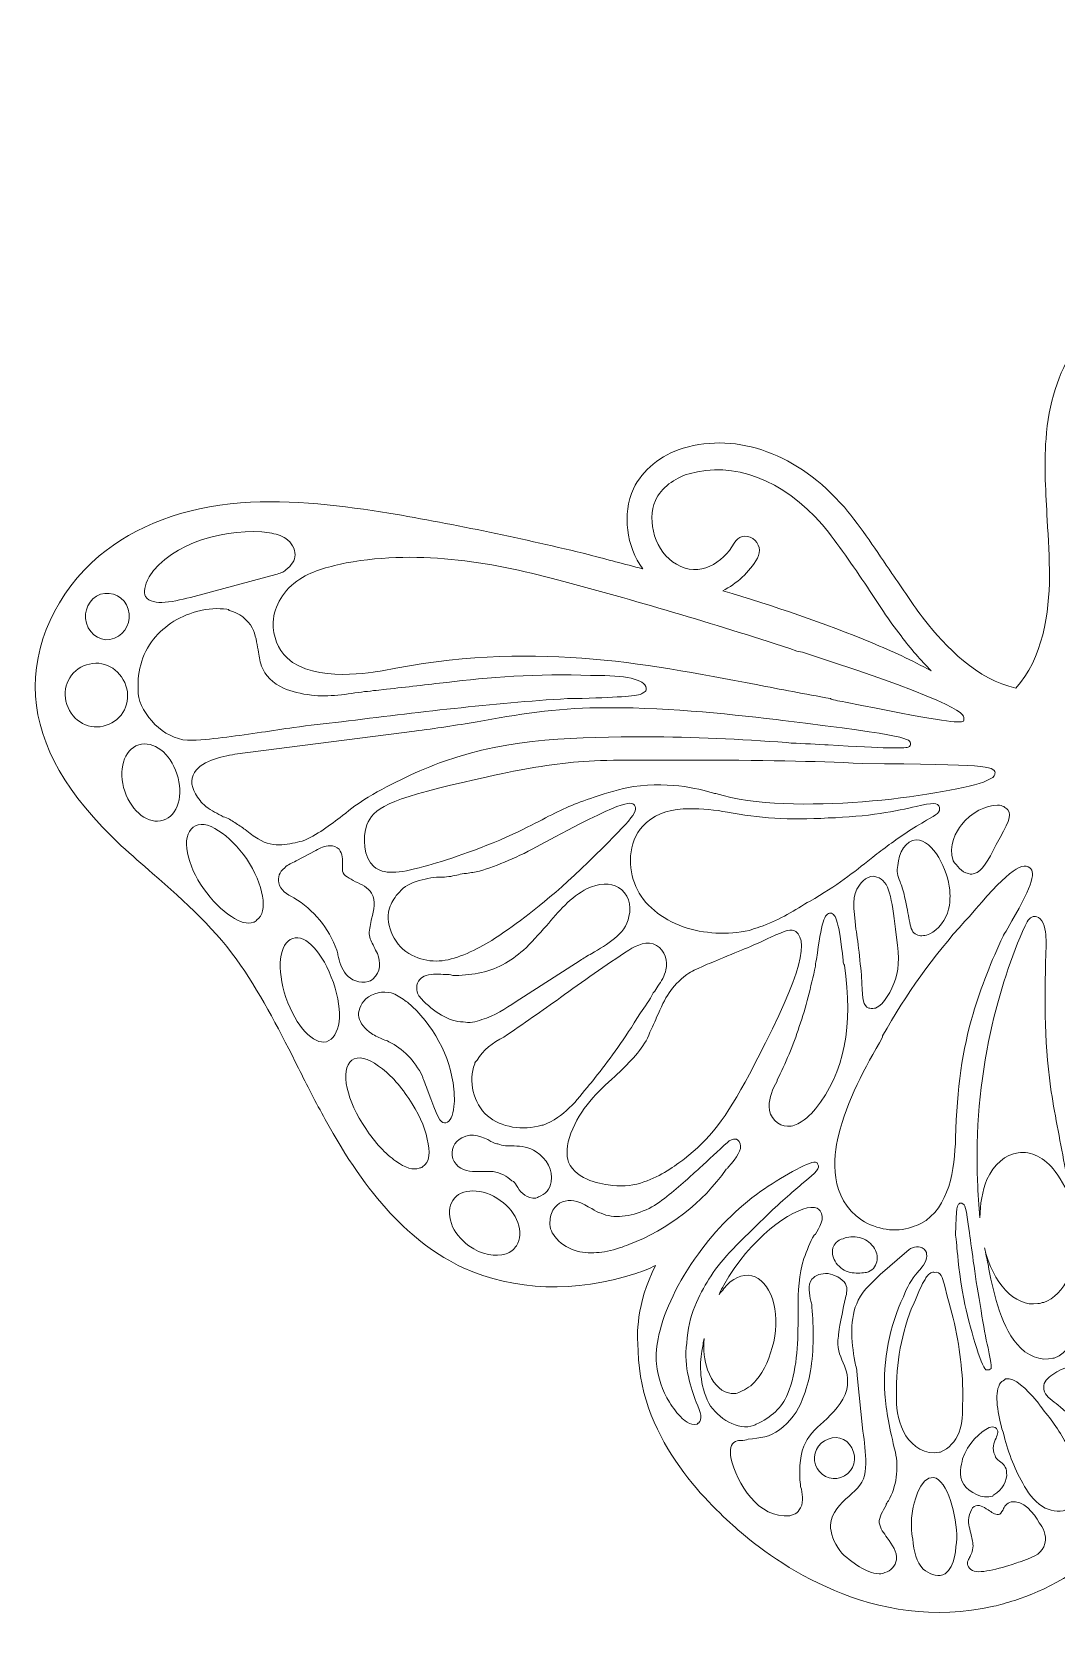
# Model space of a CAD drawing. Extents: x 26 to 586, y 226 to 583.
# Drawn here: x 25.5 to 114, y 444.2 to 582.4 of the extents above; entities that cross this region are included whole.
import ezdxf

# ---------------------------------------------------------------- set-up
doc = ezdxf.new("R2010")
doc.units = 0
doc.header["$MEASUREMENT"] = 0
doc.layers.add('Layer 1', color=7, linetype='Continuous')

msp = doc.modelspace()

# ---------------------------------------------------------------- linework, layer by layer
at = {"layer": 'Layer 1', "lineweight": 0}
for points, knots in [([(178.93, 575.84), (176.53, 579.54), (172.13, 582.04), (167.33, 582.24), (163.23, 582.44), (158.93, 581.24), (154.83, 578.64), (151.03, 576.24), (147.73, 573.14), (145.03, 570.34), (140.93, 566.14), (136.93, 561.74), (133.23, 557.14), (132.23, 555.94), (131.23, 554.64), (130.23, 553.44), (130.23, 555.84), (128.83, 558.34), (126.73, 559.54), (125.13, 560.44), (123.03, 560.44), (121.13, 559.74), (116.53, 558.04), (113.43, 553.44), (113.03, 547.34), (112.83, 544.94), (113.03, 542.64), (113.13, 540.34), (113.23, 538.74), (113.33, 537.04), (113.33, 535.44), (113.33, 532.44), (112.73, 528.34), (110.43, 525.84), (107.13, 526.54), (104.33, 529.44), (102.53, 531.74), (101.53, 533.04), (100.63, 534.44), (99.73, 535.74), (98.43, 537.64), (97.13, 539.64), (95.63, 541.44), (91.63, 546.04), (86.43, 547.94), (81.73, 546.54), (79.73, 545.94), (78.23, 544.64), (77.43, 543.04), (76.43, 540.84), (76.83, 538.04), (78.23, 536.14), (76.63, 536.54), (75.13, 536.94), (73.63, 537.34), (67.93, 538.74), (62.13, 539.94), (56.33, 540.94), (52.53, 541.54), (48.03, 542.14), (43.53, 541.84), (38.63, 541.44), (34.43, 539.84), (31.33, 537.24), (27.63, 534.14), (25.53, 529.54), (25.83, 525.14), (26.13, 520.84), (28.53, 516.64), (33.23, 512.24), (34.13, 511.44), (35.03, 510.64), (35.93, 509.84), (38.73, 507.44), (41.53, 504.84), (43.53, 501.94), (45.43, 499.14), (47.03, 496.04), (48.53, 493.04), (49.23, 491.64), (50.03, 490.04), (50.83, 488.64), (54.43, 482.04), (58.23, 477.94), (62.73, 475.84), (67.13, 473.84), (72.43, 473.64), (77.63, 475.34), (78.23, 475.54), (78.83, 475.74), (79.33, 476.04), (77.63, 472.64), (77.73, 470.04), (77.83, 468.84), (77.83, 468.84), (77.83, 468.64), (77.83, 468.64), (78.03, 460.64), (84.33, 455.14), (86.43, 453.24), (89.63, 450.44), (98.13, 444.24), (108.53, 446.64), (109.03, 446.74), (109.63, 446.94), (110.33, 447.14), (112.83, 447.94), (116.13, 449.54), (119.13, 452.64), (121.73, 455.44), (124.93, 460.34), (125.23, 468.14), (125.43, 473.64), (123.73, 478.04), (121.33, 484.14), (120.53, 486.14), (119.73, 487.84), (119.03, 489.34), (117.23, 493.24), (116.13, 495.84), (116.63, 499.24), (116.73, 499.84), (116.83, 500.54), (117.03, 501.14), (117.83, 500.24), (118.53, 499.84), (119.13, 500.04), (119.73, 500.24), (120.03, 501.04), (120.13, 502.34), (120.63, 501.94), (121.13, 501.54), (121.63, 501.04), (124.13, 498.54), (124.73, 495.74), (125.53, 491.64), (125.83, 490.04), (126.23, 488.14), (126.83, 486.04), (128.53, 479.74), (129.73, 475.24), (133.23, 470.84), (138.13, 464.74), (143.63, 462.64), (147.33, 462.04), (151.53, 461.34), (155.23, 462.04), (157.73, 462.84), (158.43, 463.04), (159.03, 463.34), (159.53, 463.54), (169.33, 467.74), (172.43, 477.84), (173.33, 481.94), (173.93, 484.64), (175.73, 492.84), (171.13, 499.44), (171.13, 499.44), (171.03, 499.64), (171.03, 499.64), (170.43, 500.54), (168.93, 502.74), (165.53, 504.44), (166.13, 504.54), (166.73, 504.74), (167.33, 504.94), (172.53, 506.64), (176.63, 509.94), (179.03, 514.14), (181.43, 518.54), (182.03, 524.04), (181.03, 531.44), (180.83, 533.04), (180.53, 534.74), (180.23, 536.34), (179.63, 539.64), (179.03, 543.04), (178.93, 546.44), (178.83, 549.94), (179.63, 553.74), (180.43, 557.34), (180.63, 558.54), (180.93, 559.74), (181.13, 560.84), (181.83, 567.44), (181.23, 572.24), (178.93, 575.84)], [0, 0, 0, 0, 1, 1, 1, 2, 2, 2, 3, 3, 3, 4, 4, 4, 5, 5, 5, 6, 6, 6, 7, 7, 7, 8, 8, 8, 9, 9, 9, 10, 10, 10, 11, 11, 11, 12, 12, 12, 13, 13, 13, 14, 14, 14, 15, 15, 15, 16, 16, 16, 17, 17, 17, 18, 18, 18, 19, 19, 19, 20, 20, 20, 21, 21, 21, 22, 22, 22, 23, 23, 23, 24, 24, 24, 25, 25, 25, 26, 26, 26, 27, 27, 27, 28, 28, 28, 29, 29, 29, 30, 30, 30, 31, 31, 31, 32, 32, 32, 33, 33, 33, 34, 34, 34, 35, 35, 35, 36, 36, 36, 37, 37, 37, 38, 38, 38, 39, 39, 39, 40, 40, 40, 41, 41, 41, 42, 42, 42, 43, 43, 43, 44, 44, 44, 45, 45, 45, 46, 46, 46, 47, 47, 47, 48, 48, 48, 49, 49, 49, 50, 50, 50, 51, 51, 51, 52, 52, 52, 53, 53, 53, 54, 54, 54, 55, 55, 55, 56, 56, 56, 57, 57, 57, 58, 58, 58, 59, 59, 59, 60, 60, 60, 61, 61, 61, 62, 62, 62, 62]), ([(79.33, 542.04), (79.83, 543.14), (80.93, 543.94), (82.23, 544.34), (86.03, 545.44), (90.33, 543.84), (93.73, 539.94), (95.13, 538.24), (96.33, 536.44), (97.63, 534.54), (98.53, 533.14), (99.43, 531.74), (100.53, 530.34), (101.33, 529.24), (102.23, 528.24), (103.13, 527.34), (101.43, 528.24), (99.73, 529.04), (98.03, 529.74), (93.93, 531.44), (89.53, 532.94), (85.13, 534.24), (86.33, 534.84), (87.43, 535.84), (88.13, 537.04), (88.43, 537.64), (88.33, 538.34), (87.73, 538.74), (87.13, 539.14), (86.43, 538.94), (86.13, 538.34), (85.13, 536.64), (83.13, 535.34), (81.13, 536.54), (79.33, 537.54), (78.53, 540.24), (79.33, 542.04)], [0, 0, 0, 0, 1, 1, 1, 2, 2, 2, 3, 3, 3, 4, 4, 4, 5, 5, 5, 6, 6, 6, 7, 7, 7, 8, 8, 8, 9, 9, 9, 10, 10, 10, 11, 11, 11, 12, 12, 12, 12]), ([(35.63, 535.44), (37.53, 538.44), (42.53, 539.74), (46.03, 539.24), (46.53, 539.14), (47.03, 539.04), (47.43, 538.74), (47.93, 538.44), (48.23, 537.84), (48.23, 537.34), (48.23, 536.84), (47.93, 536.44), (47.43, 536.04), (47.43, 536.04), (47.43, 536.04), (47.43, 536.04), (47.23, 535.84), (46.93, 535.74), (46.53, 535.64), (46.43, 535.64), (46.33, 535.54), (46.13, 535.54), (46.13, 535.54), (39.53, 533.74), (39.53, 533.74), (37.83, 533.34), (35.93, 532.84), (35.33, 533.74), (35.13, 534.14), (35.23, 534.64), (35.63, 535.44)], [0, 0, 0, 0, 1, 1, 1, 2, 2, 2, 3, 3, 3, 4, 4, 4, 5, 5, 5, 6, 6, 6, 7, 7, 7, 8, 8, 8, 9, 9, 9, 10, 10, 10, 10]), ([(52.63, 536.64), (59.23, 537.84), (65.53, 536.64), (71.43, 535.04), (78.13, 533.24), (84.93, 531.24), (91.53, 529.04), (91.53, 529.04), (92.03, 528.94), (92.03, 528.94), (106.23, 524.34), (106.03, 523.54), (105.93, 523.14), (105.93, 523.14), (105.93, 523.14), (105.93, 523.14), (105.93, 523.04), (105.93, 522.94), (105.73, 522.94), (105.33, 522.84), (103.53, 523.04), (95.73, 524.64), (95.03, 524.74), (94.53, 524.84), (94.43, 524.94), (92.23, 525.34), (90.13, 525.74), (88.03, 526.14), (78.03, 528.04), (68.63, 529.94), (55.73, 527.34), (55.13, 527.24), (49.93, 526.24), (47.53, 528.44), (46.73, 529.24), (46.33, 530.24), (46.33, 531.54), (46.43, 532.94), (47.23, 534.34), (48.63, 535.24), (49.83, 536.04), (51.33, 536.34), (52.63, 536.64)], [0, 0, 0, 0, 1, 1, 1, 2, 2, 2, 3, 3, 3, 4, 4, 4, 5, 5, 5, 6, 6, 6, 7, 7, 7, 8, 8, 8, 9, 9, 9, 10, 10, 10, 11, 11, 11, 12, 12, 12, 13, 13, 13, 14, 14, 14, 14]), ([(31.43, 533.94), (32.43, 534.24), (33.53, 533.74), (33.83, 532.64), (34.13, 531.64), (33.63, 530.54), (32.63, 530.14), (31.63, 529.74), (30.53, 530.34), (30.23, 531.44), (29.93, 532.54), (30.43, 533.54), (31.43, 533.94)], [0, 0, 0, 0, 1, 1, 1, 2, 2, 2, 3, 3, 3, 4, 4, 4, 4]), ([(35.83, 529.84), (36.73, 531.04), (38.13, 532.04), (39.73, 532.44), (40.73, 532.74), (41.63, 532.74), (42.33, 532.64), (42.43, 532.64), (42.53, 532.64), (42.53, 532.54), (42.53, 532.54), (42.53, 532.54), (42.53, 532.54), (43.43, 532.34), (44.13, 531.74), (44.53, 531.04), (44.83, 530.44), (44.93, 529.74), (45.03, 529.14), (45.13, 528.64), (45.13, 528.24), (45.33, 527.74), (45.63, 526.94), (46.33, 526.24), (47.23, 525.84), (47.93, 525.54), (48.73, 525.34), (49.63, 525.24), (51.13, 525.04), (52.73, 525.34), (54.23, 525.54), (54.53, 525.54), (54.93, 525.64), (55.23, 525.64), (55.23, 525.64), (56.13, 525.74), (56.13, 525.74), (57.83, 525.94), (59.63, 526.14), (61.33, 526.34), (64.73, 526.74), (69.23, 527.14), (73.73, 526.94), (73.83, 526.94), (73.93, 526.94), (74.03, 526.94), (76.63, 526.94), (78.43, 526.64), (78.53, 525.84), (78.53, 525.74), (78.53, 525.64), (78.43, 525.54), (78.33, 525.44), (78.23, 525.44), (78.13, 525.34), (77.53, 525.14), (76.03, 525.04), (72.33, 524.94), (72.03, 524.94), (71.73, 524.94), (71.73, 524.94), (65.23, 524.54), (58.63, 523.74), (52.23, 522.94), (50.83, 522.74), (49.43, 522.64), (48.13, 522.44), (47.23, 522.34), (46.23, 522.14), (45.33, 522.04), (43.33, 521.74), (41.33, 521.44), (39.33, 521.34), (37.23, 521.24), (35.23, 523.14), (34.73, 525.04), (34.53, 526.74), (34.83, 528.44), (35.83, 529.84)], [0, 0, 0, 0, 1, 1, 1, 2, 2, 2, 3, 3, 3, 4, 4, 4, 5, 5, 5, 6, 6, 6, 7, 7, 7, 8, 8, 8, 9, 9, 9, 10, 10, 10, 11, 11, 11, 12, 12, 12, 13, 13, 13, 14, 14, 14, 15, 15, 15, 16, 16, 16, 17, 17, 17, 18, 18, 18, 19, 19, 19, 20, 20, 20, 21, 21, 21, 22, 22, 22, 23, 23, 23, 24, 24, 24, 25, 25, 25, 26, 26, 26, 26]), ([(28.53, 524.44), (28.03, 525.84), (28.83, 527.44), (30.23, 527.84), (31.63, 528.34), (33.13, 527.54), (33.63, 526.04), (34.13, 524.64), (33.33, 523.04), (31.93, 522.64), (30.53, 522.14), (29.03, 522.94), (28.53, 524.44)], [0, 0, 0, 0, 1, 1, 1, 2, 2, 2, 3, 3, 3, 4, 4, 4, 4]), ([(45.03, 512.84), (44.63, 513.04), (44.33, 513.34), (43.93, 513.64), (43.63, 513.84), (43.33, 514.04), (43.03, 514.24), (42.73, 514.44), (42.43, 514.64), (42.03, 514.74), (41.53, 515.04), (41.03, 515.24), (40.53, 515.64), (40.33, 515.84), (40.13, 515.94), (40.03, 516.14), (39.43, 516.94), (39.13, 517.64), (39.43, 518.34), (39.93, 519.54), (41.93, 519.94), (43.03, 520.14), (43.03, 520.14), (58.53, 522.14), (58.53, 522.14), (60.33, 522.34), (62.13, 522.64), (63.93, 522.94), (67.33, 523.54), (70.83, 524.14), (74.33, 524.14), (79.83, 524.24), (85.23, 523.64), (89.73, 523.14), (89.73, 523.14), (90.33, 523.04), (90.33, 523.04), (101.33, 521.74), (101.33, 521.44), (101.33, 521.04), (101.33, 520.94), (101.33, 520.84), (101.13, 520.74), (100.73, 520.64), (99.23, 520.64), (94.23, 520.94), (94.23, 520.94), (93.93, 520.94), (93.93, 520.94), (92.83, 521.04), (91.73, 521.04), (90.63, 521.14), (86.63, 521.44), (82.63, 521.64), (78.53, 521.64), (72.83, 521.64), (66.73, 521.54), (61.13, 519.54), (58.83, 518.74), (56.63, 517.64), (54.53, 516.44), (53.73, 515.94), (53.03, 515.44), (52.33, 514.84), (51.23, 514.04), (50.13, 513.14), (48.83, 512.64), (47.83, 512.44), (46.43, 511.94), (45.03, 512.84)], [0, 0, 0, 0, 1, 1, 1, 2, 2, 2, 3, 3, 3, 4, 4, 4, 5, 5, 5, 6, 6, 6, 7, 7, 7, 8, 8, 8, 9, 9, 9, 10, 10, 10, 11, 11, 11, 12, 12, 12, 13, 13, 13, 14, 14, 14, 15, 15, 15, 16, 16, 16, 17, 17, 17, 18, 18, 18, 19, 19, 19, 20, 20, 20, 21, 21, 21, 22, 22, 22, 23, 23, 23, 23]), ([(33.53, 516.94), (32.93, 518.74), (33.43, 520.54), (34.73, 520.94), (36.03, 521.34), (37.43, 520.24), (38.03, 518.44), (38.63, 516.64), (38.13, 514.84), (36.83, 514.44), (35.63, 514.04), (34.13, 515.14), (33.53, 516.94)], [0, 0, 0, 0, 1, 1, 1, 2, 2, 2, 3, 3, 3, 4, 4, 4, 4]), ([(108.63, 518.54), (108.63, 518.44), (108.63, 518.34), (108.43, 518.14), (108.33, 518.04), (108.03, 517.94), (107.63, 517.74), (104.03, 516.54), (91.13, 514.74), (84.53, 516.74), (84.53, 516.74), (84.43, 516.74), (84.43, 516.74), (83.53, 517.04), (80.73, 517.84), (77.43, 517.34), (76.23, 517.14), (75.23, 516.84), (74.03, 516.44), (72.33, 515.84), (71.33, 515.44), (69.83, 514.64), (69.13, 514.24), (68.23, 513.84), (67.03, 513.24), (63.93, 511.84), (61.13, 510.94), (59.33, 510.44), (57.13, 509.84), (55.83, 509.74), (55.03, 510.44), (54.13, 511.24), (54.03, 512.94), (54.43, 514.04), (54.93, 515.44), (56.23, 516.24), (62.83, 517.74), (66.73, 518.64), (68.73, 519.04), (71.33, 519.34), (73.83, 519.64), (75.53, 519.64), (81.53, 519.64), (89.03, 519.64), (92.73, 519.54), (97.23, 519.34), (107.83, 519.24), (108.53, 519.14), (108.63, 518.54)], [0, 0, 0, 0, 1, 1, 1, 2, 2, 2, 3, 3, 3, 4, 4, 4, 5, 5, 5, 6, 6, 6, 7, 7, 7, 8, 8, 8, 9, 9, 9, 10, 10, 10, 11, 11, 11, 12, 12, 12, 13, 13, 13, 14, 14, 14, 15, 15, 15, 16, 16, 16, 16]), ([(56.43, 507.04), (56.63, 507.44), (56.83, 507.84), (57.23, 508.24), (57.63, 508.74), (58.23, 509.04), (58.93, 509.24), (59.63, 509.44), (60.23, 509.54), (60.93, 509.54), (61.43, 509.54), (61.93, 509.64), (62.33, 509.74), (62.53, 509.84), (62.73, 509.84), (63.03, 509.84), (63.43, 509.94), (63.73, 509.94), (64.13, 510.04), (65.73, 510.54), (67.43, 511.24), (69.43, 512.34), (76.43, 516.14), (77.23, 516.14), (77.53, 515.74), (77.93, 515.24), (77.03, 514.24), (73.53, 510.84), (70.23, 507.64), (67.93, 505.94), (66.33, 504.84), (65.23, 504.04), (63.73, 503.14), (62.23, 502.64), (60.83, 502.14), (59.43, 502.14), (58.03, 502.94), (56.63, 503.84), (55.93, 505.64), (56.43, 507.04)], [0, 0, 0, 0, 1, 1, 1, 2, 2, 2, 3, 3, 3, 4, 4, 4, 5, 5, 5, 6, 6, 6, 7, 7, 7, 8, 8, 8, 9, 9, 9, 10, 10, 10, 11, 11, 11, 12, 12, 12, 13, 13, 13, 13]), ([(102.73, 514.44), (102.23, 514.14), (101.53, 513.74), (100.93, 513.34), (99.73, 512.54), (98.83, 511.84), (97.93, 511.14), (96.43, 509.94), (95.03, 508.84), (92.63, 507.44), (92.63, 507.44), (92.43, 507.34), (92.43, 507.34), (91.13, 506.54), (89.83, 505.74), (88.33, 505.24), (88.03, 505.14), (87.73, 505.04), (87.43, 504.94), (85.53, 504.54), (83.53, 504.64), (81.73, 505.24), (79.83, 505.94), (78.33, 507.14), (77.63, 508.74), (76.93, 510.24), (76.93, 512.54), (78.23, 513.94), (79.03, 514.84), (80.33, 515.34), (81.73, 515.44), (81.83, 515.44), (82.03, 515.44), (82.23, 515.44), (82.23, 515.44), (82.23, 515.44), (82.23, 515.44), (83.33, 515.44), (84.53, 515.34), (85.53, 515.14), (88.23, 514.64), (90.83, 514.44), (94.23, 514.64), (97.63, 514.74), (100.23, 515.24), (101.83, 515.64), (103.23, 515.94), (103.73, 516.04), (103.83, 515.54), (103.93, 515.14), (103.63, 514.94), (102.73, 514.44)], [0, 0, 0, 0, 1, 1, 1, 2, 2, 2, 3, 3, 3, 4, 4, 4, 5, 5, 5, 6, 6, 6, 7, 7, 7, 8, 8, 8, 9, 9, 9, 10, 10, 10, 11, 11, 11, 12, 12, 12, 13, 13, 13, 14, 14, 14, 15, 15, 15, 16, 16, 16, 17, 17, 17, 17]), ([(105.73, 514.04), (106.53, 515.14), (107.93, 515.74), (108.83, 515.74), (109.33, 515.74), (109.53, 515.54), (109.73, 515.34), (110.13, 514.84), (109.73, 514.14), (108.73, 512.34), (108.03, 510.94), (107.53, 510.04), (106.83, 509.84), (106.73, 509.84), (106.53, 509.74), (106.33, 509.84), (105.73, 509.94), (105.33, 510.54), (105.03, 510.94), (104.53, 512.24), (105.33, 513.54), (105.73, 514.04)], [0, 0, 0, 0, 1, 1, 1, 2, 2, 2, 3, 3, 3, 4, 4, 4, 5, 5, 5, 6, 6, 6, 7, 7, 7, 7]), ([(44.63, 505.64), (44.13, 505.44), (43.43, 505.64), (42.73, 506.14), (41.93, 506.64), (41.03, 507.54), (40.33, 508.54), (39.63, 509.54), (39.13, 510.64), (38.93, 511.64), (38.73, 512.64), (38.93, 513.44), (39.43, 513.84), (39.93, 514.24), (40.73, 514.14), (41.63, 513.54), (42.43, 513.04), (43.33, 512.14), (44.03, 511.14), (45.53, 508.84), (45.93, 506.54), (44.93, 505.84), (44.83, 505.74), (44.73, 505.64), (44.63, 505.64)], [0, 0, 0, 0, 1, 1, 1, 2, 2, 2, 3, 3, 3, 4, 4, 4, 5, 5, 5, 6, 6, 6, 7, 7, 7, 8, 8, 8, 8]), ([(104.73, 508.44), (104.73, 508.14), (104.83, 507.34), (104.53, 506.44), (104.23, 505.54), (103.43, 504.74), (102.73, 504.54), (102.73, 504.54), (102.73, 504.54), (102.73, 504.54), (102.33, 504.44), (102.03, 504.44), (101.73, 504.64), (101.43, 504.84), (101.33, 505.24), (101.23, 505.84), (101.13, 506.34), (101.03, 506.94), (100.83, 507.84), (100.73, 508.44), (100.53, 508.84), (100.43, 509.14), (100.23, 509.64), (100.13, 510.04), (100.23, 510.54), (100.33, 511.64), (100.93, 512.74), (101.83, 512.74), (103.33, 512.74), (104.53, 510.14), (104.73, 508.44)], [0, 0, 0, 0, 1, 1, 1, 2, 2, 2, 3, 3, 3, 4, 4, 4, 5, 5, 5, 6, 6, 6, 7, 7, 7, 8, 8, 8, 9, 9, 9, 10, 10, 10, 10]), ([(48.13, 507.74), (47.53, 508.04), (46.93, 508.44), (46.83, 509.04), (46.73, 509.54), (46.83, 509.94), (47.33, 510.34), (47.63, 510.64), (47.93, 510.74), (48.33, 510.94), (48.33, 510.94), (50.03, 511.84), (50.03, 511.84), (50.33, 512.04), (50.83, 512.24), (51.23, 512.24), (51.53, 512.24), (51.83, 512.14), (52.03, 511.94), (52.33, 511.54), (52.33, 511.04), (52.33, 510.64), (52.33, 510.44), (52.33, 510.14), (52.33, 510.04), (52.43, 509.64), (52.93, 509.44), (53.43, 509.14), (53.93, 508.94), (54.53, 508.64), (54.83, 508.14), (55.23, 507.44), (55.03, 506.74), (54.83, 505.94), (54.73, 505.54), (54.63, 505.04), (54.63, 504.64), (54.63, 504.24), (54.83, 503.94), (55.03, 503.54), (55.13, 503.34), (55.23, 503.14), (55.33, 502.94), (55.63, 502.24), (55.63, 501.34), (54.93, 500.74), (54.83, 500.64), (54.63, 500.54), (54.53, 500.54), (53.83, 500.34), (53.03, 500.64), (52.63, 501.14), (52.23, 501.64), (52.03, 502.24), (51.93, 502.84), (51.93, 502.94), (51.83, 503.14), (51.83, 503.24), (51.13, 505.14), (49.83, 506.74), (48.13, 507.74)], [0, 0, 0, 0, 1, 1, 1, 2, 2, 2, 3, 3, 3, 4, 4, 4, 5, 5, 5, 6, 6, 6, 7, 7, 7, 8, 8, 8, 9, 9, 9, 10, 10, 10, 11, 11, 11, 12, 12, 12, 13, 13, 13, 14, 14, 14, 15, 15, 15, 16, 16, 16, 17, 17, 17, 18, 18, 18, 19, 19, 19, 20, 20, 20, 20]), ([(109.73, 505.14), (109.53, 504.74), (109.33, 504.54), (109.33, 504.44), (108.33, 502.34), (107.43, 500.04), (106.73, 497.74), (105.83, 494.64), (105.33, 491.34), (105.23, 487.04), (105.13, 484.34), (104.73, 481.04), (102.23, 479.64), (102.03, 479.54), (101.73, 479.44), (101.43, 479.34), (100.03, 478.84), (98.43, 479.14), (97.13, 479.94), (94.33, 481.84), (94.63, 485.34), (95.13, 487.24), (95.83, 490.24), (97.43, 493.14), (98.93, 495.74), (98.93, 495.74), (98.93, 495.84), (98.93, 495.84), (100.93, 499.44), (103.33, 502.74), (106.03, 505.74), (106.13, 505.84), (106.23, 505.94), (106.43, 506.14), (109.43, 509.74), (110.93, 510.94), (111.63, 510.34), (112.23, 509.94), (111.73, 508.54), (109.73, 505.14)], [0, 0, 0, 0, 1, 1, 1, 2, 2, 2, 3, 3, 3, 4, 4, 4, 5, 5, 5, 6, 6, 6, 7, 7, 7, 8, 8, 8, 9, 9, 9, 10, 10, 10, 11, 11, 11, 12, 12, 12, 13, 13, 13, 13]), ([(59.13, 499.04), (58.93, 499.24), (58.73, 499.54), (58.73, 499.94), (58.73, 499.94), (58.73, 500.04), (58.73, 500.04), (58.73, 500.54), (59.13, 500.94), (59.53, 501.04), (60.13, 501.24), (60.63, 501.14), (61.23, 501.14), (61.43, 501.14), (61.63, 501.14), (61.83, 501.04), (62.53, 501.04), (63.33, 501.14), (64.03, 501.24), (65.53, 501.54), (66.83, 502.24), (67.93, 503.24), (68.63, 503.84), (69.23, 504.64), (69.93, 505.34), (70.93, 506.54), (72.03, 507.84), (73.43, 508.54), (74.43, 509.04), (75.43, 509.04), (76.13, 508.64), (76.93, 508.14), (77.33, 507.14), (77.03, 506.14), (76.73, 504.54), (75.13, 503.74), (73.83, 502.94), (73.43, 502.74), (73.13, 502.54), (72.83, 502.34), (72.83, 502.34), (67.23, 498.74), (67.23, 498.74), (66.43, 498.24), (65.43, 497.54), (64.33, 497.24), (63.83, 497.04), (63.23, 496.94), (62.73, 497.04), (61.53, 497.04), (60.13, 497.94), (59.13, 499.04)], [0, 0, 0, 0, 1, 1, 1, 2, 2, 2, 3, 3, 3, 4, 4, 4, 5, 5, 5, 6, 6, 6, 7, 7, 7, 8, 8, 8, 9, 9, 9, 10, 10, 10, 11, 11, 11, 12, 12, 12, 13, 13, 13, 14, 14, 14, 15, 15, 15, 16, 16, 16, 17, 17, 17, 17]), ([(100.03, 505.04), (100.33, 503.04), (100.43, 501.84), (100.03, 500.74), (99.73, 499.74), (99.03, 498.54), (98.33, 498.24), (98.33, 498.24), (98.23, 498.24), (98.23, 498.24), (98.03, 498.14), (97.83, 498.24), (97.73, 498.24), (97.23, 498.44), (97.23, 498.94), (97.13, 500.34), (97.13, 500.94), (97.03, 501.74), (96.93, 502.74), (96.83, 503.64), (96.73, 504.44), (96.63, 505.04), (96.43, 506.94), (96.23, 507.94), (96.93, 508.84), (96.93, 508.84), (96.93, 508.84), (96.93, 508.84), (97.03, 509.04), (97.73, 509.84), (98.43, 509.54), (99.53, 509.24), (99.73, 507.64), (100.03, 505.04)], [0, 0, 0, 0, 1, 1, 1, 2, 2, 2, 3, 3, 3, 4, 4, 4, 5, 5, 5, 6, 6, 6, 7, 7, 7, 8, 8, 8, 9, 9, 9, 10, 10, 10, 11, 11, 11, 11]), ([(89.13, 489.74), (89.13, 490.54), (89.43, 491.24), (89.83, 491.94), (89.83, 491.94), (89.83, 492.04), (89.83, 492.04), (90.53, 493.44), (91.23, 495.04), (91.73, 496.64), (92.33, 498.34), (92.73, 500.04), (93.13, 501.84), (93.13, 501.94), (93.13, 502.14), (93.23, 502.44), (93.63, 505.64), (93.93, 506.44), (94.43, 506.44), (94.43, 506.44), (94.43, 506.44), (94.43, 506.44), (94.93, 506.34), (95.13, 505.74), (95.53, 502.34), (95.53, 502.14), (95.53, 502.04), (95.63, 501.94), (96.43, 496.74), (95.63, 492.64), (93.13, 489.54), (92.73, 489.04), (92.13, 488.44), (91.33, 488.14), (91.13, 488.04), (90.93, 488.04), (90.73, 488.04), (89.93, 488.04), (89.13, 488.84), (89.13, 489.74)], [0, 0, 0, 0, 1, 1, 1, 2, 2, 2, 3, 3, 3, 4, 4, 4, 5, 5, 5, 6, 6, 6, 7, 7, 7, 8, 8, 8, 9, 9, 9, 10, 10, 10, 11, 11, 11, 12, 12, 12, 13, 13, 13, 13]), ([(113.03, 504.14), (113.03, 504.14), (113.03, 503.64), (113.03, 503.64), (112.93, 499.64), (112.83, 495.54), (113.43, 491.44), (113.73, 489.24), (114.23, 486.94), (114.63, 484.74), (114.83, 483.64), (115.03, 482.44), (115.23, 481.24), (114.93, 482.34), (114.43, 483.34), (113.83, 484.14), (112.93, 485.34), (111.73, 485.94), (110.63, 485.74), (109.53, 485.64), (108.53, 484.74), (107.93, 483.44), (107.53, 482.44), (107.33, 481.34), (107.33, 480.14), (107.23, 481.14), (107.13, 482.24), (107.13, 483.34), (106.93, 487.64), (107.33, 491.94), (108.23, 496.14), (109.03, 499.64), (110.03, 502.74), (111.23, 505.34), (111.43, 505.84), (111.73, 506.14), (112.03, 506.14), (112.13, 506.14), (112.33, 506.14), (112.53, 505.94), (112.53, 505.94), (112.53, 505.94), (112.53, 505.94), (112.93, 505.54), (113.03, 504.64), (113.03, 504.14)], [0, 0, 0, 0, 1, 1, 1, 2, 2, 2, 3, 3, 3, 4, 4, 4, 5, 5, 5, 6, 6, 6, 7, 7, 7, 8, 8, 8, 9, 9, 9, 10, 10, 10, 11, 11, 11, 12, 12, 12, 13, 13, 13, 14, 14, 14, 15, 15, 15, 15]), ([(47.43, 499.14), (46.63, 501.64), (46.83, 503.84), (48.03, 504.24), (49.13, 504.64), (50.63, 503.04), (51.53, 500.44), (52.43, 497.84), (52.13, 495.74), (50.93, 495.34), (49.83, 495.04), (48.33, 496.64), (47.43, 499.14)], [0, 0, 0, 0, 1, 1, 1, 2, 2, 2, 3, 3, 3, 4, 4, 4, 4]), ([(72.03, 487.44), (72.83, 489.54), (74.33, 491.04), (75.83, 492.34), (76.93, 493.44), (78.03, 494.44), (78.63, 495.64), (78.93, 496.34), (79.23, 496.94), (79.43, 497.44), (80.23, 499.24), (80.63, 500.04), (82.03, 501.14), (82.53, 501.44), (82.73, 501.54), (83.63, 501.94), (84.03, 502.14), (84.73, 502.34), (85.53, 502.74), (87.33, 503.44), (88.43, 503.94), (89.23, 504.34), (90.63, 504.94), (91.03, 505.14), (91.43, 504.84), (92.73, 503.94), (91.53, 500.24), (87.43, 492.54), (85.43, 488.74), (83.93, 486.84), (81.83, 485.24), (81.03, 484.64), (79.83, 483.74), (78.33, 483.24), (77.53, 482.94), (76.63, 482.84), (75.63, 482.94), (74.73, 483.04), (72.53, 483.34), (71.83, 484.94), (71.63, 485.54), (71.63, 486.44), (72.03, 487.44)], [0, 0, 0, 0, 1, 1, 1, 2, 2, 2, 3, 3, 3, 4, 4, 4, 5, 5, 5, 6, 6, 6, 7, 7, 7, 8, 8, 8, 9, 9, 9, 10, 10, 10, 11, 11, 11, 12, 12, 12, 13, 13, 13, 14, 14, 14, 14]), ([(63.73, 493.44), (63.73, 493.54), (63.83, 493.64), (63.93, 493.74), (64.43, 494.64), (65.33, 495.24), (66.23, 495.74), (67.93, 496.84), (69.53, 498.04), (71.13, 499.14), (73.03, 500.54), (75.03, 501.94), (77.03, 503.24), (77.73, 503.64), (78.63, 504.14), (79.43, 503.64), (80.13, 503.24), (80.43, 502.24), (80.23, 501.54), (80.13, 501.04), (79.83, 500.54), (79.53, 500.14), (79.43, 499.94), (79.33, 499.74), (79.13, 499.54), (78.83, 498.94), (78.43, 498.34), (78.03, 497.84), (78.03, 497.84), (77.73, 497.34), (77.73, 497.34), (76.43, 495.24), (75.23, 493.64), (74.13, 492.24), (73.93, 492.04), (73.83, 491.84), (73.63, 491.64), (72.53, 490.24), (71.43, 488.84), (69.63, 488.14), (69.63, 488.14), (69.53, 488.14), (69.53, 488.14), (67.83, 487.64), (66.03, 487.94), (64.83, 488.94), (63.63, 490.04), (63.13, 491.94), (63.73, 493.44)], [0, 0, 0, 0, 1, 1, 1, 2, 2, 2, 3, 3, 3, 4, 4, 4, 5, 5, 5, 6, 6, 6, 7, 7, 7, 8, 8, 8, 9, 9, 9, 10, 10, 10, 11, 11, 11, 12, 12, 12, 13, 13, 13, 14, 14, 14, 15, 15, 15, 16, 16, 16, 16]), ([(54.33, 499.04), (54.93, 499.54), (55.83, 499.74), (56.53, 499.54), (56.63, 499.54), (56.73, 499.44), (56.83, 499.44), (56.83, 499.44), (56.83, 499.44), (56.83, 499.44), (57.23, 499.24), (57.63, 498.94), (57.93, 498.74), (60.13, 496.84), (61.63, 494.14), (61.93, 491.24), (61.93, 491.14), (62.03, 490.34), (61.93, 489.74), (61.83, 488.94), (61.63, 488.44), (61.23, 488.34), (61.23, 488.34), (61.13, 488.34), (61.13, 488.34), (60.73, 488.34), (60.53, 488.74), (59.63, 491.24), (59.43, 491.74), (59.23, 492.24), (59.23, 492.34), (58.53, 493.74), (57.53, 494.74), (56.33, 495.34), (56.13, 495.44), (56.03, 495.44), (55.83, 495.54), (55.53, 495.64), (55.13, 495.84), (54.83, 496.04), (54.23, 496.44), (53.83, 496.94), (53.73, 497.44), (53.63, 497.94), (53.83, 498.54), (54.33, 499.04)], [0, 0, 0, 0, 1, 1, 1, 2, 2, 2, 3, 3, 3, 4, 4, 4, 5, 5, 5, 6, 6, 6, 7, 7, 7, 8, 8, 8, 9, 9, 9, 10, 10, 10, 11, 11, 11, 12, 12, 12, 13, 13, 13, 14, 14, 14, 15, 15, 15, 15]), ([(59.23, 484.54), (59.13, 484.44), (59.03, 484.44), (58.93, 484.44), (58.43, 484.24), (57.73, 484.44), (56.93, 485.04), (56.03, 485.64), (55.13, 486.64), (54.33, 487.84), (53.53, 489.04), (52.93, 490.24), (52.73, 491.34), (52.43, 492.44), (52.63, 493.34), (53.13, 493.74), (53.63, 494.14), (54.53, 493.94), (55.43, 493.24), (56.33, 492.64), (57.23, 491.64), (58.03, 490.44), (58.83, 489.24), (59.43, 488.04), (59.63, 486.94), (59.93, 485.84), (59.83, 484.94), (59.23, 484.54)], [0, 0, 0, 0, 1, 1, 1, 2, 2, 2, 3, 3, 3, 4, 4, 4, 5, 5, 5, 6, 6, 6, 7, 7, 7, 8, 8, 8, 9, 9, 9, 9]), ([(68.73, 481.84), (68.03, 481.94), (67.63, 482.44), (67.33, 482.94), (67.23, 483.14), (67.13, 483.24), (66.93, 483.34), (66.53, 483.74), (65.93, 484.04), (65.33, 484.14), (65.03, 484.14), (64.73, 484.14), (64.43, 484.14), (64.13, 484.14), (63.83, 484.14), (63.53, 484.14), (62.83, 484.14), (62.13, 484.54), (61.83, 485.24), (61.63, 485.94), (61.93, 486.74), (62.63, 487.04), (63.53, 487.54), (64.43, 487.14), (65.13, 486.74), (65.33, 486.64), (65.43, 486.54), (65.63, 486.54), (65.63, 486.54), (65.63, 486.54), (65.63, 486.54), (65.63, 486.54), (65.73, 486.54), (65.73, 486.54), (66.13, 486.34), (66.63, 486.34), (67.13, 486.34), (67.73, 486.34), (68.43, 486.24), (69.03, 485.84), (69.93, 485.24), (70.53, 484.24), (70.33, 483.24), (70.23, 482.64), (69.83, 482.14), (69.23, 481.94), (69.13, 481.84), (68.93, 481.84), (68.73, 481.84)], [0, 0, 0, 0, 1, 1, 1, 2, 2, 2, 3, 3, 3, 4, 4, 4, 5, 5, 5, 6, 6, 6, 7, 7, 7, 8, 8, 8, 9, 9, 9, 10, 10, 10, 11, 11, 11, 12, 12, 12, 13, 13, 13, 14, 14, 14, 15, 15, 15, 16, 16, 16, 16]), ([(77.03, 477.84), (76.73, 477.74), (76.53, 477.64), (76.23, 477.54), (75.53, 477.34), (74.83, 477.14), (74.23, 477.14), (73.03, 477.04), (71.53, 477.34), (70.63, 478.54), (70.33, 478.94), (70.13, 479.44), (70.23, 479.94), (70.23, 480.34), (70.43, 480.74), (70.63, 481.04), (71.13, 481.64), (71.93, 481.74), (72.53, 481.54), (73.03, 481.44), (73.43, 481.14), (73.83, 480.94), (74.13, 480.74), (74.33, 480.64), (74.63, 480.54), (75.73, 480.04), (77.13, 480.24), (78.53, 480.84), (79.83, 481.44), (80.83, 482.44), (81.93, 483.34), (82.33, 483.74), (82.73, 484.04), (83.13, 484.44), (83.93, 485.14), (84.73, 485.94), (85.53, 486.64), (85.73, 486.84), (86.03, 486.94), (86.23, 486.94), (86.33, 486.94), (86.53, 486.84), (86.63, 486.54), (86.83, 486.04), (86.33, 485.34), (85.63, 484.54), (85.53, 484.44), (85.53, 484.34), (85.43, 484.34), (83.43, 481.44), (80.43, 479.14), (77.03, 477.84)], [0, 0, 0, 0, 1, 1, 1, 2, 2, 2, 3, 3, 3, 4, 4, 4, 5, 5, 5, 6, 6, 6, 7, 7, 7, 8, 8, 8, 9, 9, 9, 10, 10, 10, 11, 11, 11, 12, 12, 12, 13, 13, 13, 14, 14, 14, 15, 15, 15, 16, 16, 16, 17, 17, 17, 17]), ([(82.83, 464.24), (83.23, 463.34), (83.43, 462.74), (83.03, 462.44), (83.03, 462.44), (82.93, 462.44), (82.93, 462.34), (82.33, 462.14), (81.63, 462.84), (81.63, 462.84), (81.23, 463.24), (80.83, 463.74), (80.53, 464.24), (79.93, 465.24), (79.53, 466.34), (79.43, 467.54), (79.33, 468.34), (79.43, 469.14), (79.63, 470.04), (80.13, 472.24), (81.23, 474.54), (83.03, 477.04), (84.53, 479.14), (86.33, 480.94), (88.43, 482.44), (90.03, 483.54), (92.53, 485.04), (93.13, 484.94), (93.23, 484.94), (93.33, 484.84), (93.33, 484.74), (93.53, 484.44), (93.33, 484.14), (91.93, 483.04), (91.13, 482.34), (90.03, 481.44), (88.73, 480.14), (86.13, 477.64), (84.93, 476.44), (83.93, 474.84), (83.13, 473.54), (82.13, 471.74), (82.03, 469.34), (81.73, 467.24), (82.43, 465.44), (82.83, 464.24)], [0, 0, 0, 0, 1, 1, 1, 2, 2, 2, 3, 3, 3, 4, 4, 4, 5, 5, 5, 6, 6, 6, 7, 7, 7, 8, 8, 8, 9, 9, 9, 10, 10, 10, 11, 11, 11, 12, 12, 12, 13, 13, 13, 14, 14, 14, 15, 15, 15, 15]), ([(67.33, 477.74), (67.13, 477.44), (66.83, 477.14), (66.43, 477.04), (65.53, 476.74), (64.33, 476.94), (63.23, 477.74), (62.53, 478.24), (61.93, 478.94), (61.73, 479.64), (61.43, 480.44), (61.53, 481.14), (61.83, 481.64), (62.53, 482.74), (64.43, 482.74), (65.93, 481.64), (67.43, 480.64), (68.03, 478.84), (67.33, 477.74)], [0, 0, 0, 0, 1, 1, 1, 2, 2, 2, 3, 3, 3, 4, 4, 4, 5, 5, 5, 6, 6, 6, 6]), ([(83.33, 468.64), (83.43, 469.04), (83.43, 469.44), (83.53, 469.74), (83.43, 468.74), (83.53, 467.84), (83.83, 467.04), (84.23, 465.94), (84.83, 465.24), (85.63, 465.04), (85.93, 464.94), (86.33, 464.94), (86.63, 465.14), (87.13, 465.34), (87.63, 465.64), (88.03, 466.14), (88.73, 466.94), (89.23, 468.14), (89.53, 469.44), (89.83, 470.74), (89.73, 472.04), (89.43, 473.14), (89.03, 474.24), (88.43, 474.94), (87.63, 475.14), (86.83, 475.34), (85.93, 474.94), (85.23, 474.04), (85.13, 473.84), (84.93, 473.74), (84.83, 473.54), (84.93, 473.84), (85.13, 474.14), (85.23, 474.34), (87.43, 478.34), (91.13, 480.94), (92.73, 481.04), (93.23, 481.04), (93.43, 480.94), (93.53, 480.74), (94.03, 480.14), (93.43, 479.24), (93.13, 478.74), (93.13, 478.74), (93.03, 478.64), (93.03, 478.64), (92.63, 478.04), (92.43, 477.34), (92.13, 476.64), (91.73, 475.24), (91.63, 473.74), (91.63, 472.44), (91.63, 472.04), (91.63, 471.64), (91.63, 471.34), (91.63, 469.14), (91.53, 466.94), (90.73, 464.94), (90.23, 463.74), (89.33, 462.94), (88.03, 462.34), (87.93, 462.34), (87.93, 462.24), (87.83, 462.24), (86.43, 461.74), (84.73, 462.84), (83.93, 464.14), (83.13, 465.74), (83.13, 467.44), (83.33, 468.64)], [0, 0, 0, 0, 1, 1, 1, 2, 2, 2, 3, 3, 3, 4, 4, 4, 5, 5, 5, 6, 6, 6, 7, 7, 7, 8, 8, 8, 9, 9, 9, 10, 10, 10, 11, 11, 11, 12, 12, 12, 13, 13, 13, 14, 14, 14, 15, 15, 15, 16, 16, 16, 17, 17, 17, 18, 18, 18, 19, 19, 19, 20, 20, 20, 21, 21, 21, 22, 22, 22, 23, 23, 23, 23]), ([(106.43, 478.84), (106.63, 477.34), (106.93, 474.94), (107.43, 472.14), (107.63, 470.84), (107.83, 469.74), (108.03, 468.94), (108.33, 467.34), (108.43, 467.14), (108.13, 467.04), (108.13, 467.04), (108.03, 467.04), (108.03, 467.04), (107.93, 467.04), (107.83, 467.04), (107.83, 467.04), (107.43, 467.34), (106.43, 470.74), (105.93, 473.14), (105.53, 475.24), (105.43, 476.84), (105.33, 477.54), (105.33, 477.84), (105.33, 478.14), (105.23, 478.64), (105.23, 478.64), (105.23, 478.64), (105.23, 478.64), (105.23, 481.14), (105.43, 481.34), (105.53, 481.34), (105.63, 481.44), (105.73, 481.44), (105.83, 481.34), (106.03, 481.34), (106.13, 481.14), (106.43, 478.84)], [0, 0, 0, 0, 1, 1, 1, 2, 2, 2, 3, 3, 3, 4, 4, 4, 5, 5, 5, 6, 6, 6, 7, 7, 7, 8, 8, 8, 9, 9, 9, 10, 10, 10, 11, 11, 11, 12, 12, 12, 12]), ([(95.53, 478.34), (95.93, 478.54), (96.43, 478.54), (96.93, 478.44), (97.43, 478.34), (97.83, 478.04), (98.13, 477.64), (98.43, 477.24), (98.53, 476.84), (98.43, 476.34), (98.33, 475.94), (98.03, 475.54), (97.53, 475.44), (97.53, 475.44), (97.43, 475.44), (97.43, 475.44), (97.03, 475.34), (96.63, 475.34), (96.13, 475.44), (95.63, 475.54), (95.23, 475.84), (94.93, 476.24), (94.63, 476.64), (94.53, 477.04), (94.63, 477.54), (94.73, 477.84), (95.03, 478.24), (95.53, 478.34)], [0, 0, 0, 0, 1, 1, 1, 2, 2, 2, 3, 3, 3, 4, 4, 4, 5, 5, 5, 6, 6, 6, 7, 7, 7, 8, 8, 8, 9, 9, 9, 9]), ([(112.33, 472.74), (112.53, 472.74), (112.63, 472.84), (112.83, 472.84), (113.73, 473.14), (114.43, 473.94), (115.03, 475.04), (115.53, 476.24), (115.73, 477.74), (115.63, 479.24), (115.63, 479.14), (115.63, 479.04), (115.73, 478.94), (116.23, 476.24), (116.73, 473.34), (115.83, 470.64), (115.53, 469.84), (114.93, 468.44), (113.73, 468.04), (113.73, 468.04), (113.63, 468.04), (113.63, 468.04), (112.63, 467.74), (111.33, 468.24), (110.53, 469.24), (109.03, 471.04), (108.43, 473.94), (108.03, 476.14), (107.93, 476.64), (107.83, 477.04), (107.73, 477.54), (108.43, 474.54), (110.33, 472.44), (112.33, 472.74)], [0, 0, 0, 0, 1, 1, 1, 2, 2, 2, 3, 3, 3, 4, 4, 4, 5, 5, 5, 6, 6, 6, 7, 7, 7, 8, 8, 8, 9, 9, 9, 10, 10, 10, 11, 11, 11, 11]), ([(99.43, 455.74), (99.33, 455.64), (99.23, 455.44), (99.23, 455.34), (98.93, 454.84), (98.63, 454.34), (98.63, 453.84), (98.73, 453.34), (99.03, 452.94), (99.33, 452.54), (99.73, 451.94), (100.23, 451.34), (100.13, 450.64), (100.03, 450.14), (99.63, 449.64), (99.13, 449.54), (98.93, 449.44), (98.83, 449.44), (98.63, 449.44), (98.03, 449.44), (97.43, 449.74), (96.93, 450.04), (96.33, 450.44), (95.73, 450.84), (95.23, 451.44), (94.73, 452.14), (94.43, 452.94), (94.43, 453.64), (94.53, 454.74), (95.23, 455.44), (96.03, 456.14), (96.73, 456.74), (97.33, 457.34), (97.43, 458.24), (97.53, 459.14), (97.43, 460.14), (97.33, 461.04), (97.33, 461.24), (97.23, 461.54), (97.23, 461.74), (97.23, 461.74), (96.73, 466.54), (96.73, 466.54), (96.73, 466.94), (96.63, 467.34), (96.53, 467.74), (96.23, 469.54), (96.03, 471.44), (96.83, 473.04), (97.33, 474.04), (98.13, 474.64), (98.73, 475.24), (98.73, 475.24), (101.03, 477.24), (101.03, 477.24), (101.43, 477.64), (101.93, 477.74), (102.33, 477.54), (102.33, 477.54), (102.33, 477.54), (102.33, 477.54), (102.63, 477.44), (102.73, 477.14), (102.73, 477.04), (102.83, 476.54), (102.43, 475.94), (102.03, 475.54), (102.03, 475.44), (101.93, 475.44), (101.93, 475.44), (101.43, 474.84), (101.03, 474.14), (100.73, 473.34), (99.53, 470.84), (98.93, 467.84), (99.13, 464.94), (99.23, 463.44), (99.53, 461.94), (100.03, 459.94), (100.33, 458.54), (100.13, 456.94), (99.43, 455.74)], [0, 0, 0, 0, 1, 1, 1, 2, 2, 2, 3, 3, 3, 4, 4, 4, 5, 5, 5, 6, 6, 6, 7, 7, 7, 8, 8, 8, 9, 9, 9, 10, 10, 10, 11, 11, 11, 12, 12, 12, 13, 13, 13, 14, 14, 14, 15, 15, 15, 16, 16, 16, 17, 17, 17, 18, 18, 18, 19, 19, 19, 20, 20, 20, 21, 21, 21, 22, 22, 22, 23, 23, 23, 24, 24, 24, 25, 25, 25, 26, 26, 26, 27, 27, 27, 27]), ([(104.23, 474.44), (104.53, 473.34), (104.83, 472.24), (105.13, 471.04), (105.63, 468.64), (105.93, 466.24), (105.83, 464.04), (105.83, 463.34), (105.83, 462.44), (105.53, 461.64), (105.23, 460.84), (104.63, 460.24), (103.93, 459.94), (103.93, 459.94), (103.83, 459.94), (103.83, 459.94), (102.63, 459.64), (101.53, 460.44), (100.93, 461.34), (100.33, 462.34), (100.13, 463.54), (100.13, 464.44), (100.03, 467.04), (100.43, 469.74), (101.43, 472.34), (101.43, 472.34), (101.53, 472.54), (101.53, 472.54), (101.83, 473.24), (102.13, 474.04), (102.53, 474.74), (102.53, 474.74), (102.53, 474.74), (102.53, 474.74), (102.63, 474.84), (102.63, 474.94), (102.73, 475.04), (102.93, 475.34), (103.23, 475.54), (103.43, 475.44), (103.93, 475.54), (104.13, 474.94), (104.23, 474.44)], [0, 0, 0, 0, 1, 1, 1, 2, 2, 2, 3, 3, 3, 4, 4, 4, 5, 5, 5, 6, 6, 6, 7, 7, 7, 8, 8, 8, 9, 9, 9, 10, 10, 10, 11, 11, 11, 12, 12, 12, 13, 13, 13, 14, 14, 14, 14]), ([(91.93, 456.74), (92.03, 456.14), (92.13, 455.44), (91.73, 454.94), (91.63, 454.74), (91.43, 454.64), (91.23, 454.54), (91.13, 454.54), (91.03, 454.44), (90.93, 454.44), (88.23, 454.14), (86.33, 457.24), (85.83, 459.44), (85.73, 460.14), (85.83, 460.64), (86.23, 460.84), (86.43, 460.94), (86.53, 460.94), (86.73, 460.94), (86.93, 460.94), (87.13, 460.94), (87.33, 461.04), (88.33, 461.14), (89.23, 461.24), (90.03, 461.84), (90.93, 462.54), (91.63, 463.44), (92.03, 464.54), (92.63, 466.04), (92.93, 467.74), (92.93, 469.74), (92.93, 470.64), (92.93, 471.54), (92.83, 472.44), (92.83, 472.54), (92.83, 472.74), (92.73, 472.94), (92.63, 473.54), (92.43, 474.34), (92.83, 474.84), (93.13, 475.24), (93.63, 475.34), (94.23, 475.34), (94.73, 475.24), (95.43, 474.94), (95.73, 474.44), (95.93, 474.04), (95.83, 473.64), (95.73, 473.24), (95.23, 471.04), (95.13, 470.24), (95.13, 469.94), (94.93, 468.94), (95.23, 468.34), (95.53, 467.64), (95.83, 466.94), (96.03, 466.34), (95.83, 465.34), (95.53, 464.14), (94.63, 463.34), (93.83, 462.54), (93.13, 461.94), (92.43, 461.24), (92.13, 460.44), (91.73, 459.34), (91.73, 458.24), (91.83, 457.14), (91.83, 457.04), (91.83, 456.94), (91.93, 456.74)], [0, 0, 0, 0, 1, 1, 1, 2, 2, 2, 3, 3, 3, 4, 4, 4, 5, 5, 5, 6, 6, 6, 7, 7, 7, 8, 8, 8, 9, 9, 9, 10, 10, 10, 11, 11, 11, 12, 12, 12, 13, 13, 13, 14, 14, 14, 15, 15, 15, 16, 16, 16, 17, 17, 17, 18, 18, 18, 19, 19, 19, 20, 20, 20, 21, 21, 21, 22, 22, 22, 23, 23, 23, 23]), ([(120.63, 463.74), (121.23, 461.74), (120.43, 459.94), (120.03, 459.04), (119.73, 458.34), (118.73, 456.64), (117.93, 456.44), (117.83, 456.44), (117.63, 456.44), (117.53, 456.44), (117.13, 456.54), (117.13, 457.04), (117.13, 457.54), (117.13, 457.84), (117.13, 458.14), (117.03, 458.54), (117.03, 458.54), (116.73, 460.74), (115.43, 462.54), (114.83, 463.44), (114.13, 463.94), (113.73, 464.24), (113.23, 464.64), (112.83, 464.94), (112.83, 465.54), (112.83, 465.94), (113.13, 466.34), (113.63, 466.64), (114.43, 467.24), (115.83, 467.64), (117.23, 467.34), (119.53, 466.94), (120.43, 464.54), (120.63, 463.74)], [0, 0, 0, 0, 1, 1, 1, 2, 2, 2, 3, 3, 3, 4, 4, 4, 5, 5, 5, 6, 6, 6, 7, 7, 7, 8, 8, 8, 9, 9, 9, 10, 10, 10, 11, 11, 11, 11]), ([(116.23, 457.04), (116.23, 456.24), (115.83, 455.44), (115.13, 455.14), (115.03, 455.04), (114.93, 455.04), (114.73, 454.94), (114.13, 454.74), (113.33, 454.84), (112.73, 455.24), (111.93, 455.74), (111.43, 456.54), (111.03, 457.24), (110.23, 458.64), (109.73, 460.04), (109.33, 461.64), (109.33, 461.64), (109.23, 461.94), (109.23, 461.94), (108.83, 463.54), (108.53, 465.14), (109.13, 465.94), (109.23, 466.04), (109.43, 466.14), (109.53, 466.24), (110.33, 466.44), (111.33, 465.34), (112.23, 464.34), (112.33, 464.24), (112.43, 464.14), (112.43, 464.04), (113.23, 463.04), (114.03, 462.04), (114.63, 460.94), (114.63, 460.94), (114.83, 460.64), (114.83, 460.64), (115.53, 459.54), (116.23, 458.34), (116.23, 457.04)], [0, 0, 0, 0, 1, 1, 1, 2, 2, 2, 3, 3, 3, 4, 4, 4, 5, 5, 5, 6, 6, 6, 7, 7, 7, 8, 8, 8, 9, 9, 9, 10, 10, 10, 11, 11, 11, 12, 12, 12, 13, 13, 13, 13]), ([(109.03, 459.14), (109.33, 458.94), (109.63, 458.64), (109.63, 458.14), (109.73, 457.54), (109.23, 456.64), (108.53, 456.24), (108.53, 456.24), (108.43, 456.24), (108.43, 456.14), (107.53, 455.84), (106.43, 456.44), (105.93, 457.14), (105.43, 457.94), (105.73, 458.84), (105.83, 459.34), (106.23, 460.64), (107.43, 461.74), (108.13, 462.04), (108.33, 462.14), (108.53, 462.14), (108.63, 462.04), (109.03, 461.84), (108.83, 461.44), (108.73, 461.14), (108.53, 460.74), (108.33, 460.24), (108.63, 459.64), (108.63, 459.44), (108.83, 459.34), (109.03, 459.14)], [0, 0, 0, 0, 1, 1, 1, 2, 2, 2, 3, 3, 3, 4, 4, 4, 5, 5, 5, 6, 6, 6, 7, 7, 7, 8, 8, 8, 9, 9, 9, 10, 10, 10, 10]), ([(96.43, 459.94), (96.73, 459.04), (96.23, 458.04), (95.33, 457.74), (94.43, 457.44), (93.43, 457.94), (93.13, 458.84), (92.83, 459.74), (93.33, 460.74), (94.23, 461.04), (95.13, 461.44), (96.13, 460.94), (96.43, 459.94)], [0, 0, 0, 0, 1, 1, 1, 2, 2, 2, 3, 3, 3, 4, 4, 4, 4]), ([(104.33, 449.44), (104.23, 449.44), (104.23, 449.34), (104.13, 449.34), (103.53, 449.14), (102.93, 449.44), (102.43, 449.84), (101.83, 450.44), (101.63, 451.34), (101.53, 452.44), (101.43, 452.94), (101.33, 453.94), (101.53, 455.04), (101.53, 455.14), (102.13, 457.94), (103.33, 457.74), (104.53, 457.54), (105.33, 454.44), (105.33, 452.44), (105.23, 451.74), (105.23, 450.04), (104.33, 449.44)], [0, 0, 0, 0, 1, 1, 1, 2, 2, 2, 3, 3, 3, 4, 4, 4, 5, 5, 5, 6, 6, 6, 7, 7, 7, 7]), ([(112.93, 452.04), (112.73, 451.24), (112.13, 450.94), (111.03, 450.54), (110.73, 450.44), (110.33, 450.34), (109.83, 450.14), (108.33, 449.74), (106.73, 449.24), (106.33, 450.04), (106.13, 450.34), (106.33, 450.64), (106.43, 450.84), (106.53, 451.04), (106.73, 451.34), (106.73, 451.84), (106.73, 452.24), (106.63, 452.54), (106.53, 452.94), (106.43, 453.44), (106.23, 453.84), (106.43, 454.54), (106.53, 454.84), (106.63, 455.14), (106.83, 455.24), (107.23, 455.44), (107.63, 455.24), (108.03, 454.94), (108.33, 454.74), (108.63, 454.54), (108.93, 454.54), (109.13, 454.54), (109.13, 454.74), (109.33, 454.94), (109.43, 455.24), (109.63, 455.54), (110.03, 455.64), (111.03, 455.84), (112.03, 454.64), (112.43, 453.84), (112.73, 453.44), (113.13, 452.84), (112.93, 452.04)], [0, 0, 0, 0, 1, 1, 1, 2, 2, 2, 3, 3, 3, 4, 4, 4, 5, 5, 5, 6, 6, 6, 7, 7, 7, 8, 8, 8, 9, 9, 9, 10, 10, 10, 11, 11, 11, 12, 12, 12, 13, 13, 13, 14, 14, 14, 14])]:
    msp.add_open_spline(points, degree=3, knots=knots, dxfattribs=at)

doc.saveas('drawing.dxf')
